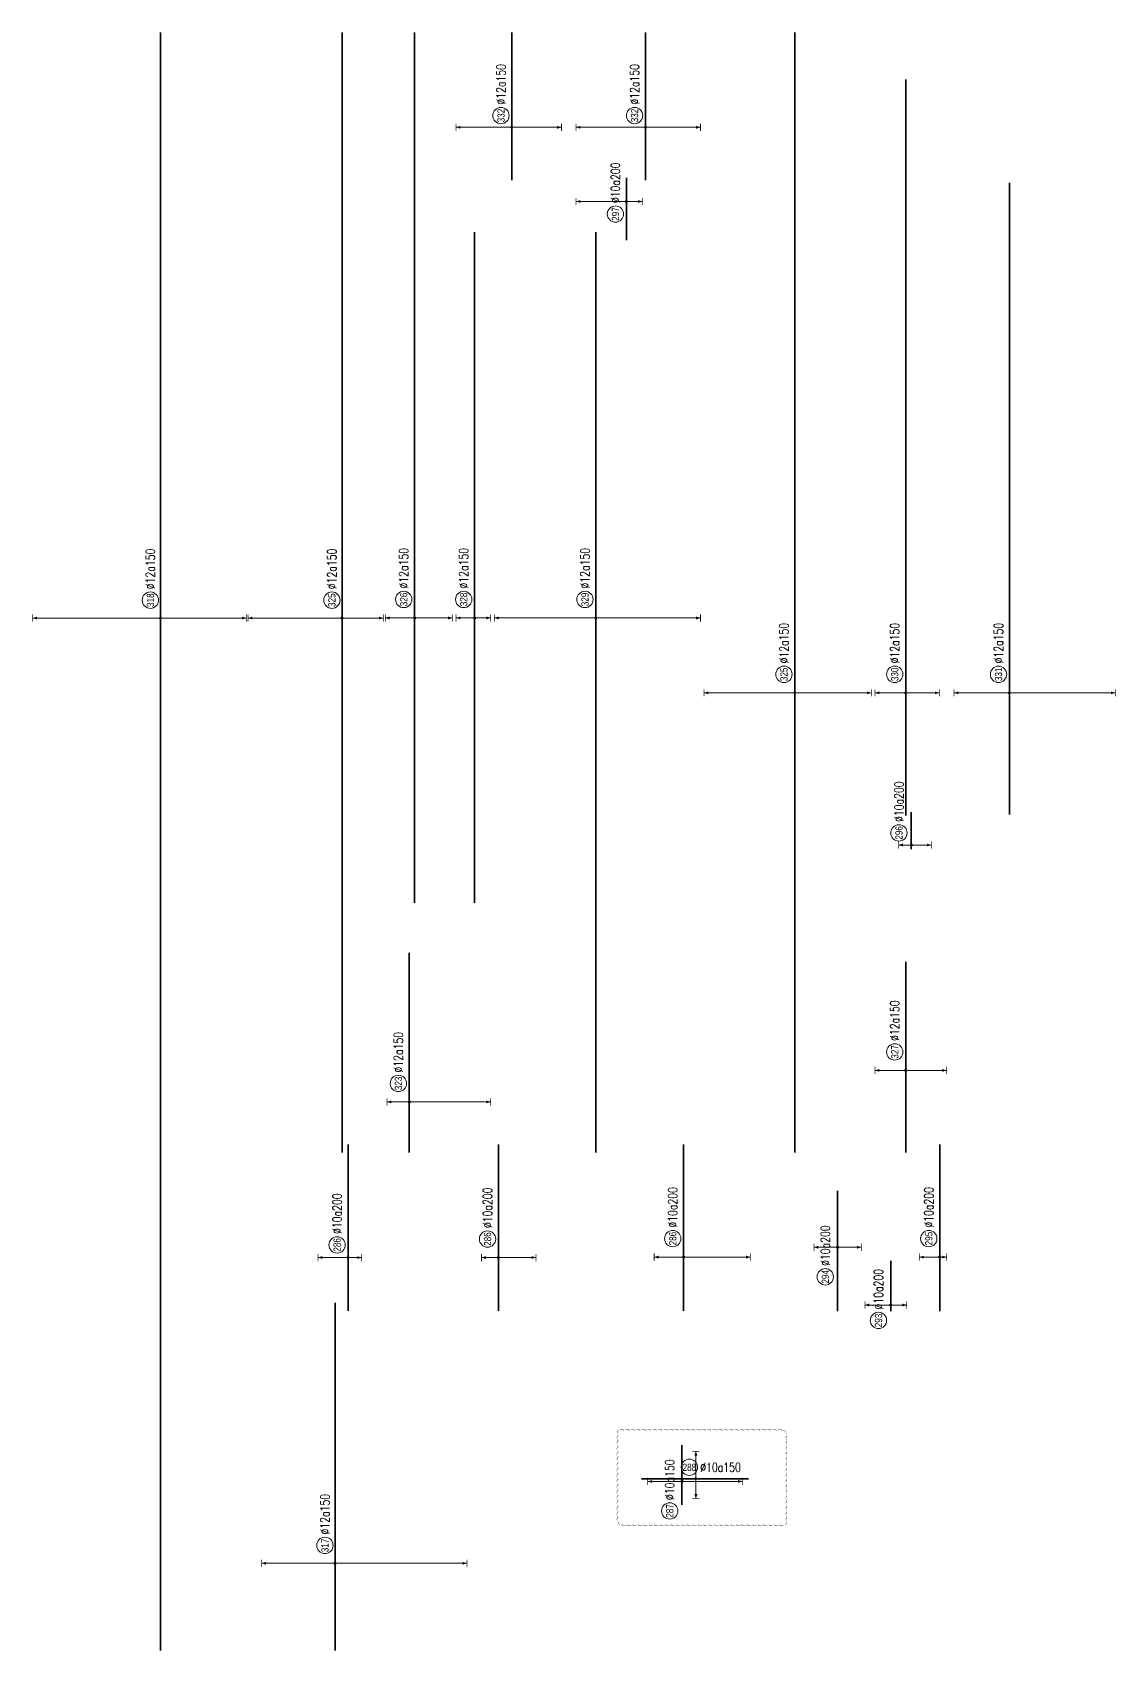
# Model space of a CAD drawing. Header units: millimetres. Extents: x -247377 to 927516, y -864259 to 155594.
# Drawn here: x 470571 to 530189, y -247172 to -158130 of the extents above; entities that cross this region are included whole.
import ezdxf
from ezdxf.enums import TextEntityAlignment as Align

# ---------------------------------------------------------------- set-up
doc = ezdxf.new("R2010")
doc.units = ezdxf.units.MM
doc.header["$MEASUREMENT"] = 0
doc.layers.add('2020-08-24', color=230, linetype='Continuous', plot=False)
for name, color, linetype, lineweight in [('NDC_S_DIM', 1, 'Continuous', 15), ('NDC_S_REBAR', 4, 'Continuous', 35), ('NDC_S_VN TEXT', 7, 'Continuous', 20)]:
    doc.layers.add(name, color=color, linetype=linetype, lineweight=lineweight)
doc.styles.add('ARIAL', font='arial.ttf', dxfattribs={"width": 0.8})
doc.styles.add('NDC_EN TXT', font='romans.shx', dxfattribs={"width": 0.8})

# ---------------------------------------------------------------- blocks, each defined once
blk = doc.blocks.new('*U717')
h = blk.add_hatch(color=6)
edge = h.paths.add_edge_path()
edge.add_arc((-4.39, 0), 0.3, 0, 360)
at = {"layer": 'NDC_S_DIM', "color": 8}
for q in [(-4.39, 9.41), (-4.39, -16.59)]:
    blk.add_line((-4.39, 0), q, dxfattribs=at)
for points in [[(-5.39, 9.41, 0.2, 0.2, 0), (-3.39, 9.41, 0, 0, 0)], [(-5.39, -16.59, 0.2, 0.2, 0), (-3.39, -16.59, 0, 0, 0)]]:
    blk.add_lwpolyline(points, format="xyseb", dxfattribs=at)
at = {"layer": 'NDC_S_DIM'}
blk.add_circle((-12.51, 3.38), 2.25, dxfattribs=at)
at = {"layer": 'NDC_S_DIM', "color": 6}
blk.add_circle((-4.39, 0), 0.3, dxfattribs=at)
at = {"layer": 'NDC_S_DIM', "color": 8}
for points in [[(-4.79, 8.21), (-4.39, 9.41), (-3.99, 8.21)], [(-4.79, -15.39), (-4.39, -16.59), (-3.99, -15.39)]]:
    blk.add_solid(points, dxfattribs=at)
at = {"layer": 'NDC_S_REBAR'}
for p, q in [((0, 0), (-10.02, 0)), ((-10.02, 0), (-10.02, 0)), ((0, 0), (5.58, 0)), ((-10.02, 0), (-10.84, 0)), ((5.58, 0), (5.58, 0)), ((5.58, 0), (5.58, 0))]:
    blk.add_line(p, q, dxfattribs=at)
at = {"layer": 'NDC_S_VN TEXT', "color": 3, "style": 'NDC_EN TXT', "width": 0.75}
blk.add_attdef('DKT', (-9.51, 2.13), '', height=2.5, dxfattribs=at)
at = {"layer": 'NDC_S_VN TEXT', "style": 'ARIAL', "width": 0.8}
blk.add_attdef('KHT', text='', height=2, dxfattribs=at).set_placement((-12.51, 3.38), align=Align.MIDDLE_CENTER)
blk = doc.blocks.new('*U718')
h = blk.add_hatch(color=6)
edge = h.paths.add_edge_path()
edge.add_arc((-4.39, 0), 0.3, 0, 360)
at = {"layer": 'NDC_S_DIM', "color": 8}
for q in [(-4.39, 7.58), (-4.39, -5.42)]:
    blk.add_line((-4.39, 0), q, dxfattribs=at)
for points in [[(-5.39, 7.58, 0.2, 0.2, 0), (-3.39, 7.58, 0, 0, 0)], [(-5.39, -5.42, 0.2, 0.2, 0), (-3.39, -5.42, 0, 0, 0)]]:
    blk.add_lwpolyline(points, format="xyseb", dxfattribs=at)
at = {"layer": 'NDC_S_DIM'}
blk.add_circle((-6.18, 3.16), 2.25, dxfattribs=at)
at = {"layer": 'NDC_S_DIM', "color": 6}
blk.add_circle((-4.39, 0), 0.3, dxfattribs=at)
at = {"layer": 'NDC_S_DIM', "color": 8}
for points in [[(-4.79, 6.38), (-4.39, 7.58), (-3.99, 6.38)], [(-4.79, -4.22), (-4.39, -5.42), (-3.99, -4.22)]]:
    blk.add_solid(points, dxfattribs=at)
at = {"layer": 'NDC_S_REBAR'}
for p, q in [((-10.02, 0), (-19.37, 0)), ((0, 0), (-10.02, 0)), ((-10.02, 0), (-10.02, 0)), ((0, 0), (8.75, 0)), ((8.75, 0), (8.75, 0)), ((8.75, 0), (10.13, 0))]:
    blk.add_line(p, q, dxfattribs=at)
at = {"layer": 'NDC_S_VN TEXT', "style": 'ARIAL', "width": 0.8}
blk.add_attdef('KHT', text='', height=2, dxfattribs=at).set_placement((-6.18, 3.16), align=Align.MIDDLE_CENTER)
at = {"layer": 'NDC_S_VN TEXT', "color": 3, "style": 'NDC_EN TXT', "width": 0.75}
blk.add_attdef('DKT', (-3.18, 1.91), '', height=2.5, dxfattribs=at)
blk = doc.blocks.new('*U858')
h = blk.add_hatch(color=6)
edge = h.paths.add_edge_path()
edge.add_arc((-6.91, 0), 0.3, 0, 360)
at = {"layer": 'NDC_S_DIM', "color": 8}
for q in [(-6.91, 35.17), (-6.91, -23.58)]:
    blk.add_line((-6.91, 0), q, dxfattribs=at)
for points in [[(-7.91, 35.17, 0.2, 0.2, 0), (-5.91, 35.17, 0, 0, 0)], [(-7.91, -23.58, 0.2, 0.2, 0), (-5.91, -23.58, 0, 0, 0)]]:
    blk.add_lwpolyline(points, format="xyseb", dxfattribs=at)
at = {"layer": 'NDC_S_DIM'}
blk.add_circle((-1.99, 2.8), 2.25, dxfattribs=at)
at = {"layer": 'NDC_S_DIM', "color": 6}
blk.add_circle((-6.91, 0), 0.3, dxfattribs=at)
at = {"layer": 'NDC_S_DIM', "color": 8}
for points in [[(-7.31, 33.97), (-6.91, 35.17), (-6.51, 33.97)], [(-7.31, -22.38), (-6.91, -23.58), (-6.51, -22.38)]]:
    blk.add_solid(points, dxfattribs=at)
at = {"layer": 'NDC_S_REBAR'}
for p, q in [((0, 0), (-290.98, 0)), ((-290.98, 0), (-290.98, 0)), ((0, 0), (154.22, 0)), ((154.22, 0), (154.22, 0)), ((154.22, 0), (154.22, 0)), ((-290.98, 0), (-290.98, 0))]:
    blk.add_line(p, q, dxfattribs=at)
at = {"layer": 'NDC_S_VN TEXT', "style": 'ARIAL', "width": 0.8}
blk.add_attdef('KHT', text='', height=2, dxfattribs=at).set_placement((-1.99, 2.8), align=Align.MIDDLE_CENTER)
at = {"layer": 'NDC_S_VN TEXT', "color": 3, "style": 'NDC_EN TXT', "width": 0.75}
blk.add_attdef('DKT', (1.01, 1.55), '', height=2.5, dxfattribs=at)
blk = doc.blocks.new('*U857')
h = blk.add_hatch(color=6)
edge = h.paths.add_edge_path()
edge.add_arc((-6.91, 0), 0.3, 0, 360)
at = {"layer": 'NDC_S_DIM', "color": 8}
for q in [(-6.91, 20.2), (-6.91, -36.3)]:
    blk.add_line((-6.91, 0), q, dxfattribs=at)
for points in [[(-7.91, 20.2, 0.2, 0.2, 0), (-5.91, 20.2, 0, 0, 0)], [(-7.91, -36.3, 0.2, 0.2, 0), (-5.91, -36.3, 0, 0, 0)]]:
    blk.add_lwpolyline(points, format="xyseb", dxfattribs=at)
at = {"layer": 'NDC_S_DIM'}
blk.add_circle((-1.99, 2.8), 2.25, dxfattribs=at)
at = {"layer": 'NDC_S_DIM', "color": 6}
blk.add_circle((-6.91, 0), 0.3, dxfattribs=at)
at = {"layer": 'NDC_S_DIM', "color": 8}
for points in [[(-7.31, 19), (-6.91, 20.2), (-6.51, 19)], [(-7.31, -35.1), (-6.91, -36.3), (-6.51, -35.1)]]:
    blk.add_solid(points, dxfattribs=at)
at = {"layer": 'NDC_S_REBAR'}
for p, q in [((0, 0), (-30.93, 0)), ((-30.93, 0), (-30.93, 0)), ((0, 0), (64.78, 0)), ((64.78, 0), (64.78, 0)), ((64.78, 0), (64.78, 0)), ((-30.93, 0), (-30.93, 0))]:
    blk.add_line(p, q, dxfattribs=at)
at = {"layer": 'NDC_S_VN TEXT', "style": 'ARIAL', "width": 0.8}
blk.add_attdef('KHT', text='', height=2, dxfattribs=at).set_placement((-1.99, 2.8), align=Align.MIDDLE_CENTER)
at = {"layer": 'NDC_S_VN TEXT', "color": 3, "style": 'NDC_EN TXT', "width": 0.75}
blk.add_attdef('DKT', (1.01, 1.55), '', height=2.5, dxfattribs=at)
blk = doc.blocks.new('*U856')
h = blk.add_hatch(color=6)
edge = h.paths.add_edge_path()
edge.add_arc((-6.91, 0), 0.3, 0, 360)
at = {"layer": 'NDC_S_DIM', "color": 8}
for q in [(-6.91, 25.87), (-6.91, -11.38)]:
    blk.add_line((-6.91, 0), q, dxfattribs=at)
for points in [[(-7.91, 25.87, 0.2, 0.2, 0), (-5.91, 25.87, 0, 0, 0)], [(-7.91, -11.38, 0.2, 0.2, 0), (-5.91, -11.38, 0, 0, 0)]]:
    blk.add_lwpolyline(points, format="xyseb", dxfattribs=at)
at = {"layer": 'NDC_S_DIM'}
blk.add_circle((-1.99, 2.8), 2.25, dxfattribs=at)
at = {"layer": 'NDC_S_DIM', "color": 6}
blk.add_circle((-6.91, 0), 0.3, dxfattribs=at)
at = {"layer": 'NDC_S_DIM', "color": 8}
for points in [[(-7.31, 24.67), (-6.91, 25.87), (-6.51, 24.67)], [(-7.31, -10.18), (-6.91, -11.38), (-6.51, -10.18)]]:
    blk.add_solid(points, dxfattribs=at)
at = {"layer": 'NDC_S_REBAR'}
for p, q in [((0, 0), (-153.98, 0)), ((-153.98, 0), (-153.98, 0)), ((0, 0), (154.22, 0)), ((154.22, 0), (154.22, 0)), ((154.22, 0), (154.22, 0)), ((-153.98, 0), (-153.98, 0))]:
    blk.add_line(p, q, dxfattribs=at)
at = {"layer": 'NDC_S_VN TEXT', "style": 'ARIAL', "width": 0.8}
blk.add_attdef('KHT', text='', height=2, dxfattribs=at).set_placement((-1.99, 2.8), align=Align.MIDDLE_CENTER)
at = {"layer": 'NDC_S_VN TEXT', "color": 3, "style": 'NDC_EN TXT', "width": 0.75}
blk.add_attdef('DKT', (1.01, 1.55), '', height=2.5, dxfattribs=at)
blk = doc.blocks.new('*U855')
h = blk.add_hatch(color=6)
edge = h.paths.add_edge_path()
edge.add_arc((-2.99, 0), 0.3, 0, 360)
at = {"layer": 'NDC_S_DIM', "color": 8}
for q in [(-2.99, 6.13), (-2.99, -22.37)]:
    blk.add_line((-2.99, 0), q, dxfattribs=at)
for points in [[(-3.99, 6.13, 0.2, 0.2, 0), (-1.99, 6.13, 0, 0, 0)], [(-3.99, -22.37, 0.2, 0.2, 0), (-1.99, -22.37, 0, 0, 0)]]:
    blk.add_lwpolyline(points, format="xyseb", dxfattribs=at)
at = {"layer": 'NDC_S_DIM'}
blk.add_circle((2.1, 3), 2.25, dxfattribs=at)
at = {"layer": 'NDC_S_DIM', "color": 6}
blk.add_circle((-2.99, 0), 0.3, dxfattribs=at)
at = {"layer": 'NDC_S_DIM', "color": 8}
for points in [[(-3.39, 4.93), (-2.99, 6.13), (-2.59, 4.93)], [(-3.39, -21.17), (-2.99, -22.37), (-2.59, -21.17)]]:
    blk.add_solid(points, dxfattribs=at)
at = {"layer": 'NDC_S_REBAR'}
for p, q in [((0, 0), (-16.94, 0)), ((-16.94, 0), (-16.94, 0)), ((0, 0), (38.01, 0)), ((38.01, 0), (38.01, 0)), ((38.01, 0), (38.01, 0)), ((-16.94, 0), (-16.94, 0))]:
    blk.add_line(p, q, dxfattribs=at)
at = {"layer": 'NDC_S_VN TEXT', "style": 'ARIAL', "width": 0.8}
blk.add_attdef('KHT', text='', height=2, dxfattribs=at).set_placement((2.1, 3), align=Align.MIDDLE_CENTER)
at = {"layer": 'NDC_S_VN TEXT', "color": 3, "style": 'NDC_EN TXT', "width": 0.75}
blk.add_attdef('DKT', (5.1, 1.75), '', height=2.5, dxfattribs=at)
blk = doc.blocks.new('*U854')
h = blk.add_hatch(color=6)
edge = h.paths.add_edge_path()
edge.add_arc((-2.99, 0), 0.3, 0, 360)
at = {"layer": 'NDC_S_DIM', "color": 8}
for q in [(-2.99, 8.09), (-2.99, -10.41)]:
    blk.add_line((-2.99, 0), q, dxfattribs=at)
for points in [[(-3.99, 8.09, 0.2, 0.2, 0), (-1.99, 8.09, 0, 0, 0)], [(-3.99, -10.41, 0.2, 0.2, 0), (-1.99, -10.41, 0, 0, 0)]]:
    blk.add_lwpolyline(points, format="xyseb", dxfattribs=at)
at = {"layer": 'NDC_S_DIM'}
blk.add_circle((2.1, 3), 2.25, dxfattribs=at)
at = {"layer": 'NDC_S_DIM', "color": 6}
blk.add_circle((-2.99, 0), 0.3, dxfattribs=at)
at = {"layer": 'NDC_S_DIM', "color": 8}
for points in [[(-3.39, 6.89), (-2.99, 8.09), (-2.59, 6.89)], [(-3.39, -9.21), (-2.99, -10.41), (-2.59, -9.21)]]:
    blk.add_solid(points, dxfattribs=at)
at = {"layer": 'NDC_S_REBAR'}
for p, q in [((0, 0), (-81.33, 0)), ((-81.33, 0), (-81.33, 0)), ((0, 0), (158.12, 0)), ((158.12, 0), (158.12, 0)), ((158.12, 0), (158.12, 0)), ((-81.33, 0), (-81.33, 0))]:
    blk.add_line(p, q, dxfattribs=at)
at = {"layer": 'NDC_S_VN TEXT', "style": 'ARIAL', "width": 0.8}
blk.add_attdef('KHT', text='', height=2, dxfattribs=at).set_placement((2.1, 3), align=Align.MIDDLE_CENTER)
at = {"layer": 'NDC_S_VN TEXT', "color": 3, "style": 'NDC_EN TXT', "width": 0.75}
blk.add_attdef('DKT', (5.1, 1.75), '', height=2.5, dxfattribs=at)
blk = doc.blocks.new('*U853')
h = blk.add_hatch(color=6)
edge = h.paths.add_edge_path()
edge.add_arc((-2.99, 0), 0.3, 0, 360)
at = {"layer": 'NDC_S_DIM', "color": 8}
for q in [(-2.99, 5.09), (-2.99, -4.41)]:
    blk.add_line((-2.99, 0), q, dxfattribs=at)
for points in [[(-3.99, 5.09, 0.2, 0.2, 0), (-1.99, 5.09, 0, 0, 0)], [(-3.99, -4.41, 0.2, 0.2, 0), (-1.99, -4.41, 0, 0, 0)]]:
    blk.add_lwpolyline(points, format="xyseb", dxfattribs=at)
at = {"layer": 'NDC_S_DIM'}
blk.add_circle((2.1, 3), 2.25, dxfattribs=at)
at = {"layer": 'NDC_S_DIM', "color": 6}
blk.add_circle((-2.99, 0), 0.3, dxfattribs=at)
at = {"layer": 'NDC_S_DIM', "color": 8}
for points in [[(-3.39, 3.89), (-2.99, 5.09), (-2.59, 3.89)], [(-3.39, -3.21), (-2.99, -4.41), (-2.59, -3.21)]]:
    blk.add_solid(points, dxfattribs=at)
at = {"layer": 'NDC_S_REBAR'}
for p, q in [((0, 0), (-81.33, 0)), ((-81.33, 0), (-81.33, 0)), ((0, 0), (103.12, 0)), ((103.12, 0), (103.12, 0)), ((103.12, 0), (103.12, 0)), ((-81.33, 0), (-81.33, 0))]:
    blk.add_line(p, q, dxfattribs=at)
at = {"layer": 'NDC_S_VN TEXT', "style": 'ARIAL', "width": 0.8}
blk.add_attdef('KHT', text='', height=2, dxfattribs=at).set_placement((2.1, 3), align=Align.MIDDLE_CENTER)
at = {"layer": 'NDC_S_VN TEXT', "color": 3, "style": 'NDC_EN TXT', "width": 0.75}
blk.add_attdef('DKT', (5.1, 1.75), '', height=2.5, dxfattribs=at)
blk = doc.blocks.new('*U879')
h = blk.add_hatch(color=6)
edge = h.paths.add_edge_path()
edge.add_arc((-2.99, 0), 0.3, 0, 360)
at = {"layer": 'NDC_S_DIM', "color": 8}
for q in [(-2.99, 27.96), (-2.99, -28.79)]:
    blk.add_line((-2.99, 0), q, dxfattribs=at)
for points in [[(-3.99, 27.96, 0.2, 0.2, 0), (-1.99, 27.96, 0, 0, 0)], [(-3.99, -28.79, 0.2, 0.2, 0), (-1.99, -28.79, 0, 0, 0)]]:
    blk.add_lwpolyline(points, format="xyseb", dxfattribs=at)
at = {"layer": 'NDC_S_DIM'}
blk.add_circle((2.1, 3), 2.25, dxfattribs=at)
at = {"layer": 'NDC_S_DIM', "color": 6}
blk.add_circle((-2.99, 0), 0.3, dxfattribs=at)
at = {"layer": 'NDC_S_DIM', "color": 8}
for points in [[(-3.39, 26.76), (-2.99, 27.96), (-2.59, 26.76)], [(-3.39, -27.59), (-2.99, -28.79), (-2.59, -27.59)]]:
    blk.add_solid(points, dxfattribs=at)
at = {"layer": 'NDC_S_REBAR'}
for p, q in [((0, 0), (-150.08, 0)), ((-150.08, 0), (-150.08, 0)), ((0, 0), (103.12, 0)), ((103.12, 0), (103.12, 0)), ((103.12, 0), (103.12, 0)), ((-150.08, 0), (-150.08, 0))]:
    blk.add_line(p, q, dxfattribs=at)
at = {"layer": 'NDC_S_VN TEXT', "style": 'ARIAL', "width": 0.8}
blk.add_attdef('KHT', text='', height=2, dxfattribs=at).set_placement((2.1, 3), align=Align.MIDDLE_CENTER)
at = {"layer": 'NDC_S_VN TEXT', "color": 3, "style": 'NDC_EN TXT', "width": 0.75}
blk.add_attdef('DKT', (5.1, 1.75), '', height=2.5, dxfattribs=at)
blk = doc.blocks.new('*U878')
h = blk.add_hatch(color=6)
edge = h.paths.add_edge_path()
edge.add_arc((-2.99, 0), 0.3, 0, 360)
at = {"layer": 'NDC_S_DIM', "color": 8}
for q in [(-2.99, 8.47), (-2.99, -9.28)]:
    blk.add_line((-2.99, 0), q, dxfattribs=at)
for points in [[(-3.99, 8.47, 0.2, 0.2, 0), (-1.99, 8.47, 0, 0, 0)], [(-3.99, -9.28, 0.2, 0.2, 0), (-1.99, -9.28, 0, 0, 0)]]:
    blk.add_lwpolyline(points, format="xyseb", dxfattribs=at)
at = {"layer": 'NDC_S_DIM'}
blk.add_circle((2.1, 3), 2.25, dxfattribs=at)
at = {"layer": 'NDC_S_DIM', "color": 6}
blk.add_circle((-2.99, 0), 0.3, dxfattribs=at)
at = {"layer": 'NDC_S_DIM', "color": 8}
for points in [[(-3.39, 7.27), (-2.99, 8.47), (-2.59, 7.27)], [(-3.39, -8.08), (-2.99, -9.28), (-2.59, -8.08)]]:
    blk.add_solid(points, dxfattribs=at)
at = {"layer": 'NDC_S_REBAR'}
for p, q in [((0, 0), (-36.73, 0)), ((-36.73, 0), (-36.73, 0)), ((0, 0), (165.74, 0)), ((165.74, 0), (165.74, 0)), ((165.74, 0), (165.74, 0)), ((-36.73, 0), (-36.73, 0))]:
    blk.add_line(p, q, dxfattribs=at)
at = {"layer": 'NDC_S_VN TEXT', "style": 'ARIAL', "width": 0.8}
blk.add_attdef('KHT', text='', height=2, dxfattribs=at).set_placement((2.1, 3), align=Align.MIDDLE_CENTER)
at = {"layer": 'NDC_S_VN TEXT', "color": 3, "style": 'NDC_EN TXT', "width": 0.75}
blk.add_attdef('DKT', (5.1, 1.75), '', height=2.5, dxfattribs=at)
blk = doc.blocks.new('*U852')
h = blk.add_hatch(color=6)
edge = h.paths.add_edge_path()
edge.add_arc((-2.99, 0), 0.3, 0, 360)
at = {"layer": 'NDC_S_DIM', "color": 8}
for q in [(-2.99, 15.35), (-2.99, -13.65)]:
    blk.add_line((-2.99, 0), q, dxfattribs=at)
for points in [[(-3.99, 15.35, 0.2, 0.2, 0), (-1.99, 15.35, 0, 0, 0)], [(-3.99, -13.65, 0.2, 0.2, 0), (-1.99, -13.65, 0, 0, 0)]]:
    blk.add_lwpolyline(points, format="xyseb", dxfattribs=at)
at = {"layer": 'NDC_S_DIM'}
blk.add_circle((0.25, 3), 2.25, dxfattribs=at)
at = {"layer": 'NDC_S_DIM', "color": 6}
blk.add_circle((-2.99, 0), 0.3, dxfattribs=at)
at = {"layer": 'NDC_S_DIM', "color": 8}
for points in [[(-3.39, 14.15), (-2.99, 15.35), (-2.59, 14.15)], [(-3.39, -12.45), (-2.99, -13.65), (-2.59, -12.45)]]:
    blk.add_solid(points, dxfattribs=at)
at = {"layer": 'NDC_S_REBAR'}
for p, q in [((0, 0), (-17.57, 0)), ((-17.57, 0), (-17.57, 0)), ((0, 0), (23.14, 0)), ((23.14, 0), (23.14, 0)), ((23.14, 0), (23.14, 0)), ((-17.57, 0), (-17.57, 0))]:
    blk.add_line(p, q, dxfattribs=at)
at = {"layer": 'NDC_S_VN TEXT', "style": 'ARIAL', "width": 0.8}
blk.add_attdef('KHT', text='', height=2, dxfattribs=at).set_placement((0.25, 3), align=Align.MIDDLE_CENTER)
at = {"layer": 'NDC_S_VN TEXT', "color": 3, "style": 'NDC_EN TXT', "width": 0.75}
blk.add_attdef('DKT', (3.25, 1.75), '', height=2.5, dxfattribs=at)
blk = doc.blocks.new('*U851')
h = blk.add_hatch(color=6)
edge = h.paths.add_edge_path()
edge.add_arc((-2.99, 0), 0.3, 0, 360)
at = {"layer": 'NDC_S_DIM', "color": 8}
for q in [(-2.99, 4.66), (-2.99, -10.34)]:
    blk.add_line((-2.99, 0), q, dxfattribs=at)
for points in [[(-3.99, 4.66, 0.2, 0.2, 0), (-1.99, 4.66, 0, 0, 0)], [(-3.99, -10.34, 0.2, 0.2, 0), (-1.99, -10.34, 0, 0, 0)]]:
    blk.add_lwpolyline(points, format="xyseb", dxfattribs=at)
at = {"layer": 'NDC_S_DIM'}
blk.add_circle((2.1, 3), 2.25, dxfattribs=at)
at = {"layer": 'NDC_S_DIM', "color": 6}
blk.add_circle((-2.99, 0), 0.3, dxfattribs=at)
at = {"layer": 'NDC_S_DIM', "color": 8}
for points in [[(-3.39, 3.46), (-2.99, 4.66), (-2.59, 3.46)], [(-3.39, -9.14), (-2.99, -10.34), (-2.59, -9.14)]]:
    blk.add_solid(points, dxfattribs=at)
at = {"layer": 'NDC_S_REBAR'}
for p, q in [((0, 0), (-17.62, 0)), ((-17.62, 0), (-17.62, 0)), ((0, 0), (28.08, 0)), ((28.08, 0), (28.08, 0)), ((28.08, 0), (28.08, 0)), ((-17.62, 0), (-17.62, 0))]:
    blk.add_line(p, q, dxfattribs=at)
at = {"layer": 'NDC_S_VN TEXT', "style": 'ARIAL', "width": 0.8}
blk.add_attdef('KHT', text='', height=2, dxfattribs=at).set_placement((2.1, 3), align=Align.MIDDLE_CENTER)
at = {"layer": 'NDC_S_VN TEXT', "color": 3, "style": 'NDC_EN TXT', "width": 0.75}
blk.add_attdef('DKT', (5.1, 1.75), '', height=2.5, dxfattribs=at)
blk = doc.blocks.new('*U875')
h = blk.add_hatch(color=6)
edge = h.paths.add_edge_path()
edge.add_arc((-2.99, 0), 0.3, 0, 360)
at = {"layer": 'NDC_S_DIM', "color": 8}
for q in [(-2.99, 8.1), (-2.99, -18.4)]:
    blk.add_line((-2.99, 0), q, dxfattribs=at)
for points in [[(-3.99, 8.1, 0.2, 0.2, 0), (-1.99, 8.1, 0, 0, 0)], [(-3.99, -18.4, 0.2, 0.2, 0), (-1.99, -18.4, 0, 0, 0)]]:
    blk.add_lwpolyline(points, format="xyseb", dxfattribs=at)
at = {"layer": 'NDC_S_DIM'}
blk.add_circle((2.1, 3), 2.25, dxfattribs=at)
at = {"layer": 'NDC_S_DIM', "color": 6}
blk.add_circle((-2.99, 0), 0.3, dxfattribs=at)
at = {"layer": 'NDC_S_DIM', "color": 8}
for points in [[(-3.39, 6.9), (-2.99, 8.1), (-2.59, 6.9)], [(-3.39, -17.2), (-2.99, -18.4), (-2.59, -17.2)]]:
    blk.add_solid(points, dxfattribs=at)
at = {"layer": 'NDC_S_REBAR'}
for p, q in [((0, 0), (-17.75, 0)), ((-17.75, 0), (-17.75, 0)), ((0, 0), (27.95, 0)), ((27.95, 0), (27.95, 0)), ((27.95, 0), (27.95, 0)), ((-17.75, 0), (-17.75, 0))]:
    blk.add_line(p, q, dxfattribs=at)
at = {"layer": 'NDC_S_VN TEXT', "style": 'ARIAL', "width": 0.8}
blk.add_attdef('KHT', text='', height=2, dxfattribs=at).set_placement((2.1, 3), align=Align.MIDDLE_CENTER)
at = {"layer": 'NDC_S_VN TEXT', "color": 3, "style": 'NDC_EN TXT', "width": 0.75}
blk.add_attdef('DKT', (5.1, 1.75), '', height=2.5, dxfattribs=at)
blk = doc.blocks.new('*U849')
h = blk.add_hatch(color=6)
edge = h.paths.add_edge_path()
edge.add_arc((-2.99, 0), 0.3, 0, 360)
at = {"layer": 'NDC_S_DIM', "color": 8}
for q in [(-2.99, 8.26), (-2.99, -3.74)]:
    blk.add_line((-2.99, 0), q, dxfattribs=at)
for points in [[(-3.99, 8.26, 0.2, 0.2, 0), (-1.99, 8.26, 0, 0, 0)], [(-3.99, -3.74, 0.2, 0.2, 0), (-1.99, -3.74, 0, 0, 0)]]:
    blk.add_lwpolyline(points, format="xyseb", dxfattribs=at)
at = {"layer": 'NDC_S_DIM'}
blk.add_circle((0.49, 3), 2.25, dxfattribs=at)
at = {"layer": 'NDC_S_DIM', "color": 6}
blk.add_circle((-2.99, 0), 0.3, dxfattribs=at)
at = {"layer": 'NDC_S_DIM', "color": 8}
for points in [[(-3.39, 7.06), (-2.99, 8.26), (-2.59, 7.06)], [(-3.39, -2.54), (-2.99, -3.74), (-2.59, -2.54)]]:
    blk.add_solid(points, dxfattribs=at)
at = {"layer": 'NDC_S_REBAR'}
for p, q in [((0, 0), (-17.62, 0)), ((-17.62, 0), (-17.62, 0)), ((0, 0), (28.08, 0)), ((28.08, 0), (28.08, 0)), ((28.08, 0), (28.08, 0)), ((-17.62, 0), (-17.62, 0))]:
    blk.add_line(p, q, dxfattribs=at)
at = {"layer": 'NDC_S_VN TEXT', "style": 'ARIAL', "width": 0.8}
blk.add_attdef('KHT', text='', height=2, dxfattribs=at).set_placement((0.49, 3), align=Align.MIDDLE_CENTER)
at = {"layer": 'NDC_S_VN TEXT', "color": 3, "style": 'NDC_EN TXT', "width": 0.75}
blk.add_attdef('DKT', (3.49, 1.75), '', height=2.5, dxfattribs=at)
blk = doc.blocks.new('*U874')
h = blk.add_hatch(color=6)
edge = h.paths.add_edge_path()
edge.add_arc((-4.39, 0), 0.3, 0, 360)
at = {"layer": 'NDC_S_DIM', "color": 8}
for q in [(-4.39, 6.48), (-4.39, -6.52)]:
    blk.add_line((-4.39, 0), q, dxfattribs=at)
for points in [[(-5.39, 6.48, 0.2, 0.2, 0), (-3.39, 6.48, 0, 0, 0)], [(-5.39, -6.52, 0.2, 0.2, 0), (-3.39, -6.52, 0, 0, 0)]]:
    blk.add_lwpolyline(points, format="xyseb", dxfattribs=at)
at = {"layer": 'NDC_S_DIM'}
blk.add_circle((-12.51, 3.38), 2.25, dxfattribs=at)
at = {"layer": 'NDC_S_DIM', "color": 6}
blk.add_circle((-4.39, 0), 0.3, dxfattribs=at)
at = {"layer": 'NDC_S_DIM', "color": 8}
for points in [[(-4.79, 5.28), (-4.39, 6.48), (-3.99, 5.28)], [(-4.79, -5.32), (-4.39, -6.52), (-3.99, -5.32)]]:
    blk.add_solid(points, dxfattribs=at)
at = {"layer": 'NDC_S_REBAR'}
for p, q in [((0, 0), (-21.99, 0)), ((-21.99, 0), (-21.99, 0)), ((0, 0), (11.11, 0)), ((-21.99, 0), (-21.99, 0)), ((11.11, 0), (11.11, 0)), ((11.11, 0), (11.11, 0))]:
    blk.add_line(p, q, dxfattribs=at)
at = {"layer": 'NDC_S_VN TEXT', "color": 3, "style": 'NDC_EN TXT', "width": 0.75}
blk.add_attdef('DKT', (-9.51, 2.13), '', height=2.5, dxfattribs=at)
at = {"layer": 'NDC_S_VN TEXT', "style": 'ARIAL', "width": 0.8}
blk.add_attdef('KHT', text='', height=2, dxfattribs=at).set_placement((-12.51, 3.38), align=Align.MIDDLE_CENTER)
blk = doc.blocks.new('*U873')
h = blk.add_hatch(color=6)
edge = h.paths.add_edge_path()
edge.add_arc((-4.39, 0), 0.3, 0, 360)
at = {"layer": 'NDC_S_DIM', "color": 8}
for q in [(-4.39, 7.11), (-4.39, -4.39)]:
    blk.add_line((-4.39, 0), q, dxfattribs=at)
for points in [[(-5.39, 7.11, 0.2, 0.2, 0), (-3.39, 7.11, 0, 0, 0)], [(-5.39, -4.39, 0.2, 0.2, 0), (-3.39, -4.39, 0, 0, 0)]]:
    blk.add_lwpolyline(points, format="xyseb", dxfattribs=at)
at = {"layer": 'NDC_S_DIM'}
blk.add_circle((-8.64, 3.38), 2.25, dxfattribs=at)
at = {"layer": 'NDC_S_DIM', "color": 6}
blk.add_circle((-4.39, 0), 0.3, dxfattribs=at)
at = {"layer": 'NDC_S_DIM', "color": 8}
for points in [[(-4.79, 5.91), (-4.39, 7.11), (-3.99, 5.91)], [(-4.79, -3.19), (-4.39, -4.39), (-3.99, -3.19)]]:
    blk.add_solid(points, dxfattribs=at)
at = {"layer": 'NDC_S_REBAR'}
for p, q in [((0, 0), (-6.12, 0)), ((-6.12, 0), (-6.12, 0)), ((0, 0), (7.73, 0)), ((-6.12, 0), (-6.12, 0)), ((7.73, 0), (7.73, 0)), ((7.73, 0), (7.73, 0))]:
    blk.add_line(p, q, dxfattribs=at)
at = {"layer": 'NDC_S_VN TEXT', "color": 3, "style": 'NDC_EN TXT', "width": 0.75}
blk.add_attdef('DKT', (-5.64, 2.13), '', height=2.5, dxfattribs=at)
at = {"layer": 'NDC_S_VN TEXT', "style": 'ARIAL', "width": 0.8}
blk.add_attdef('KHT', text='', height=2, dxfattribs=at).set_placement((-8.64, 3.38), align=Align.MIDDLE_CENTER)
blk = doc.blocks.new('*U872')
h = blk.add_hatch(color=6)
edge = h.paths.add_edge_path()
edge.add_arc((-2.99, 0), 0.3, 0, 360)
at = {"layer": 'NDC_S_DIM', "color": 8}
for q in [(-2.99, 24.96), (-2.99, -21.04)]:
    blk.add_line((-2.99, 0), q, dxfattribs=at)
for points in [[(-3.99, 24.96, 0.2, 0.2, 0), (-1.99, 24.96, 0, 0, 0)], [(-3.99, -21.04, 0.2, 0.2, 0), (-1.99, -21.04, 0, 0, 0)]]:
    blk.add_lwpolyline(points, format="xyseb", dxfattribs=at)
at = {"layer": 'NDC_S_DIM'}
blk.add_circle((2.1, 3), 2.25, dxfattribs=at)
at = {"layer": 'NDC_S_DIM', "color": 6}
blk.add_circle((-2.99, 0), 0.3, dxfattribs=at)
at = {"layer": 'NDC_S_DIM', "color": 8}
for points in [[(-3.39, 23.76), (-2.99, 24.96), (-2.59, 23.76)], [(-3.39, -19.84), (-2.99, -21.04), (-2.59, -19.84)]]:
    blk.add_solid(points, dxfattribs=at)
at = {"layer": 'NDC_S_REBAR'}
for p, q in [((0, 0), (-129.49, 0)), ((-129.49, 0), (-129.49, 0)), ((0, 0), (178.72, 0)), ((178.72, 0), (178.72, 0)), ((178.72, 0), (178.72, 0)), ((-129.49, 0), (-129.49, 0))]:
    blk.add_line(p, q, dxfattribs=at)
at = {"layer": 'NDC_S_VN TEXT', "style": 'ARIAL', "width": 0.8}
blk.add_attdef('KHT', text='', height=2, dxfattribs=at).set_placement((2.1, 3), align=Align.MIDDLE_CENTER)
at = {"layer": 'NDC_S_VN TEXT', "color": 3, "style": 'NDC_EN TXT', "width": 0.75}
blk.add_attdef('DKT', (5.1, 1.75), '', height=2.5, dxfattribs=at)
blk = doc.blocks.new('*U871')
h = blk.add_hatch(color=6)
edge = h.paths.add_edge_path()
edge.add_arc((-2.99, 0), 0.3, 0, 360)
at = {"layer": 'NDC_S_DIM', "color": 8}
for q in [(-2.99, 13.85), (-2.99, -4.4)]:
    blk.add_line((-2.99, 0), q, dxfattribs=at)
for points in [[(-3.99, 13.85, 0.2, 0.2, 0), (-1.99, 13.85, 0, 0, 0)], [(-3.99, -4.4, 0.2, 0.2, 0), (-1.99, -4.4, 0, 0, 0)]]:
    blk.add_lwpolyline(points, format="xyseb", dxfattribs=at)
at = {"layer": 'NDC_S_DIM'}
blk.add_circle((-6.45, 3), 2.25, dxfattribs=at)
at = {"layer": 'NDC_S_DIM', "color": 6}
blk.add_circle((-2.99, 0), 0.3, dxfattribs=at)
at = {"layer": 'NDC_S_DIM', "color": 8}
for points in [[(-3.39, 12.65), (-2.99, 13.85), (-2.59, 12.65)], [(-3.39, -3.2), (-2.99, -4.4), (-2.59, -3.2)]]:
    blk.add_solid(points, dxfattribs=at)
at = {"layer": 'NDC_S_REBAR'}
for p, q in [((0, 0), (-13.67, 0)), ((-13.67, 0), (-13.67, 0)), ((0, 0), (3.53, 0)), ((3.53, 0), (3.53, 0)), ((3.53, 0), (3.53, 0)), ((-13.67, 0), (-13.67, 0))]:
    blk.add_line(p, q, dxfattribs=at)
at = {"layer": 'NDC_S_VN TEXT', "style": 'ARIAL', "width": 0.8}
blk.add_attdef('KHT', text='', height=2, dxfattribs=at).set_placement((-6.45, 3), align=Align.MIDDLE_CENTER)
at = {"layer": 'NDC_S_VN TEXT', "color": 3, "style": 'NDC_EN TXT', "width": 0.75}
blk.add_attdef('DKT', (-3.45, 1.75), '', height=2.5, dxfattribs=at)
blk = doc.blocks.new('*U870')
h = blk.add_hatch(color=6)
edge = h.paths.add_edge_path()
edge.add_arc((-4.39, 0), 0.3, 0, 360)
at = {"layer": 'NDC_S_DIM', "color": 8}
for q in [(-4.39, 3.5), (-4.39, -5.5)]:
    blk.add_line((-4.39, 0), q, dxfattribs=at)
for points in [[(-5.39, 3.5, 0.2, 0.2, 0), (-3.39, 3.5, 0, 0, 0)], [(-5.39, -5.5, 0.2, 0.2, 0), (-3.39, -5.5, 0, 0, 0)]]:
    blk.add_lwpolyline(points, format="xyseb", dxfattribs=at)
at = {"layer": 'NDC_S_DIM'}
blk.add_circle((-1.06, 3.38), 2.25, dxfattribs=at)
at = {"layer": 'NDC_S_DIM', "color": 6}
blk.add_circle((-4.39, 0), 0.3, dxfattribs=at)
at = {"layer": 'NDC_S_DIM', "color": 8}
for points in [[(-4.79, 2.3), (-4.39, 3.5), (-3.99, 2.3)], [(-4.79, -4.3), (-4.39, -5.5), (-3.99, -4.3)]]:
    blk.add_solid(points, dxfattribs=at)
at = {"layer": 'NDC_S_REBAR'}
for p, q in [((0, 0), (-5.52, 0)), ((-5.52, 0), (-5.52, 0)), ((0, 0), (4.68, 0)), ((-5.52, 0), (-5.52, 0)), ((4.68, 0), (4.68, 0)), ((4.68, 0), (4.68, 0))]:
    blk.add_line(p, q, dxfattribs=at)
at = {"layer": 'NDC_S_VN TEXT', "color": 3, "style": 'NDC_EN TXT', "width": 0.75}
blk.add_attdef('DKT', (1.94, 2.13), '', height=2.5, dxfattribs=at)
at = {"layer": 'NDC_S_VN TEXT', "style": 'ARIAL', "width": 0.8}
blk.add_attdef('KHT', text='', height=2, dxfattribs=at).set_placement((-1.06, 3.38), align=Align.MIDDLE_CENTER)
blk = doc.blocks.new('*U869')
h = blk.add_hatch(color=6)
edge = h.paths.add_edge_path()
edge.add_arc((-2.99, 0), 0.3, 0, 360)
at = {"layer": 'NDC_S_DIM', "color": 8}
for q in [(-2.99, 15.27), (-2.99, -29.13)]:
    blk.add_line((-2.99, 0), q, dxfattribs=at)
for points in [[(-3.99, 15.27, 0.2, 0.2, 0), (-1.99, 15.27, 0, 0, 0)], [(-3.99, -29.13, 0.2, 0.2, 0), (-1.99, -29.13, 0, 0, 0)]]:
    blk.add_lwpolyline(points, format="xyseb", dxfattribs=at)
at = {"layer": 'NDC_S_DIM'}
blk.add_circle((2.1, 3), 2.25, dxfattribs=at)
at = {"layer": 'NDC_S_DIM', "color": 6}
blk.add_circle((-2.99, 0), 0.3, dxfattribs=at)
at = {"layer": 'NDC_S_DIM', "color": 8}
for points in [[(-3.39, 14.07), (-2.99, 15.27), (-2.59, 14.07)], [(-3.39, -27.93), (-2.99, -29.13), (-2.59, -27.93)]]:
    blk.add_solid(points, dxfattribs=at)
at = {"layer": 'NDC_S_REBAR'}
for p, q in [((0, 0), (-36.48, 0)), ((-36.48, 0), (-36.48, 0)), ((0, 0), (137.36, 0)), ((137.36, 0), (137.36, 0)), ((137.36, 0), (137.36, 0)), ((-36.48, 0), (-36.48, 0))]:
    blk.add_line(p, q, dxfattribs=at)
at = {"layer": 'NDC_S_VN TEXT', "style": 'ARIAL', "width": 0.8}
blk.add_attdef('KHT', text='', height=2, dxfattribs=at).set_placement((2.1, 3), align=Align.MIDDLE_CENTER)
at = {"layer": 'NDC_S_VN TEXT', "color": 3, "style": 'NDC_EN TXT', "width": 0.75}
blk.add_attdef('DKT', (5.1, 1.75), '', height=2.5, dxfattribs=at)
blk = doc.blocks.new('*U868')
h = blk.add_hatch(color=6)
edge = h.paths.add_edge_path()
edge.add_arc((-2.99, 0), 0.3, 0, 360)
at = {"layer": 'NDC_S_DIM', "color": 8}
for q in [(-2.99, 19.11), (-2.99, -15.14)]:
    blk.add_line((-2.99, 0), q, dxfattribs=at)
for points in [[(-3.99, 19.11, 0.2, 0.2, 0), (-1.99, 19.11, 0, 0, 0)], [(-3.99, -15.14, 0.2, 0.2, 0), (-1.99, -15.14, 0, 0, 0)]]:
    blk.add_lwpolyline(points, format="xyseb", dxfattribs=at)
at = {"layer": 'NDC_S_DIM'}
blk.add_circle((0.25, 3), 2.25, dxfattribs=at)
at = {"layer": 'NDC_S_DIM', "color": 6}
blk.add_circle((-2.99, 0), 0.3, dxfattribs=at)
at = {"layer": 'NDC_S_DIM', "color": 8}
for points in [[(-3.39, 17.91), (-2.99, 19.11), (-2.59, 17.91)], [(-3.39, -13.94), (-2.99, -15.14), (-2.59, -13.94)]]:
    blk.add_solid(points, dxfattribs=at)
at = {"layer": 'NDC_S_REBAR'}
for p, q in [((0, 0), (-17.57, 0)), ((-17.57, 0), (-17.57, 0)), ((0, 0), (23.14, 0)), ((23.14, 0), (23.14, 0)), ((23.14, 0), (23.14, 0)), ((-17.57, 0), (-17.57, 0))]:
    blk.add_line(p, q, dxfattribs=at)
at = {"layer": 'NDC_S_VN TEXT', "style": 'ARIAL', "width": 0.8}
blk.add_attdef('KHT', text='', height=2, dxfattribs=at).set_placement((0.25, 3), align=Align.MIDDLE_CENTER)
at = {"layer": 'NDC_S_VN TEXT', "color": 3, "style": 'NDC_EN TXT', "width": 0.75}
blk.add_attdef('DKT', (3.25, 1.75), '', height=2.5, dxfattribs=at)
blk = doc.blocks.new('*U865')
h = blk.add_hatch(color=6)
edge = h.paths.add_edge_path()
edge.add_arc((-2.99, 0), 0.3, 0, 360)
at = {"layer": 'NDC_S_DIM', "color": 8}
for q in [(-2.99, 8.47), (-2.99, -11.28)]:
    blk.add_line((-2.99, 0), q, dxfattribs=at)
for points in [[(-3.99, 8.47, 0.2, 0.2, 0), (-1.99, 8.47, 0, 0, 0)], [(-3.99, -11.28, 0.2, 0.2, 0), (-1.99, -11.28, 0, 0, 0)]]:
    blk.add_lwpolyline(points, format="xyseb", dxfattribs=at)
at = {"layer": 'NDC_S_DIM'}
blk.add_circle((2.1, 3), 2.25, dxfattribs=at)
at = {"layer": 'NDC_S_DIM', "color": 6}
blk.add_circle((-2.99, 0), 0.3, dxfattribs=at)
at = {"layer": 'NDC_S_DIM', "color": 8}
for points in [[(-3.39, 7.27), (-2.99, 8.47), (-2.59, 7.27)], [(-3.39, -10.08), (-2.99, -11.28), (-2.59, -10.08)]]:
    blk.add_solid(points, dxfattribs=at)
at = {"layer": 'NDC_S_REBAR'}
for p, q in [((0, 0), (-25.61, 0)), ((-25.61, 0), (-25.61, 0)), ((0, 0), (26.84, 0)), ((26.84, 0), (26.84, 0)), ((26.84, 0), (26.84, 0)), ((-25.61, 0), (-25.61, 0))]:
    blk.add_line(p, q, dxfattribs=at)
at = {"layer": 'NDC_S_VN TEXT', "style": 'ARIAL', "width": 0.8}
blk.add_attdef('KHT', text='', height=2, dxfattribs=at).set_placement((2.1, 3), align=Align.MIDDLE_CENTER)
at = {"layer": 'NDC_S_VN TEXT', "color": 3, "style": 'NDC_EN TXT', "width": 0.75}
blk.add_attdef('DKT', (5.1, 1.75), '', height=2.5, dxfattribs=at)
blk = doc.blocks.new('*U864')
h = blk.add_hatch(color=6)
edge = h.paths.add_edge_path()
edge.add_arc((-2.99, 0), 0.3, 0, 360)
at = {"layer": 'NDC_S_DIM', "color": 8}
for q in [(-2.99, 5.58), (-2.99, -1.92)]:
    blk.add_line((-2.99, 0), q, dxfattribs=at)
for points in [[(-3.99, 5.58, 0.2, 0.2, 0), (-1.99, 5.58, 0, 0, 0)], [(-3.99, -1.92, 0.2, 0.2, 0), (-1.99, -1.92, 0, 0, 0)]]:
    blk.add_lwpolyline(points, format="xyseb", dxfattribs=at)
at = {"layer": 'NDC_S_DIM'}
blk.add_circle((2.1, 3), 2.25, dxfattribs=at)
at = {"layer": 'NDC_S_DIM', "color": 6}
blk.add_circle((-2.99, 0), 0.3, dxfattribs=at)
at = {"layer": 'NDC_S_DIM', "color": 8}
for points in [[(-3.39, 4.38), (-2.99, 5.58), (-2.59, 4.38)], [(-3.39, -0.72), (-2.99, -1.92), (-2.59, -0.72)]]:
    blk.add_solid(points, dxfattribs=at)
at = {"layer": 'NDC_S_REBAR'}
for p, q in [((0, 0), (-17.9, 0)), ((-17.9, 0), (-17.9, 0)), ((0, 0), (27.95, 0)), ((27.95, 0), (27.95, 0)), ((27.95, 0), (27.95, 0)), ((-17.9, 0), (-17.9, 0))]:
    blk.add_line(p, q, dxfattribs=at)
at = {"layer": 'NDC_S_VN TEXT', "style": 'ARIAL', "width": 0.8}
blk.add_attdef('KHT', text='', height=2, dxfattribs=at).set_placement((2.1, 3), align=Align.MIDDLE_CENTER)
at = {"layer": 'NDC_S_VN TEXT', "color": 3, "style": 'NDC_EN TXT', "width": 0.75}
blk.add_attdef('DKT', (5.1, 1.75), '', height=2.5, dxfattribs=at)

msp = doc.modelspace()

# ---------------------------------------------------------------- linework, layer by layer
at = {"layer": '2020-08-24'}
msp.add_lwpolyline([(502820, -235058.6, 0, 30, -0.5205671), (503120, -235058.6, 0, 30, -0.5205671), (503420, -235058.6, 0, 30, -0.5205671), (503720, -235058.6, 0, 30, -0.5205671), (504020, -235058.6, 0, 30, -0.5205671), (504320, -235058.6, 0, 30, -0.5205671), (504620, -235058.6, 0, 30, -0.5205671), (504920, -235058.6, 0, 30, -0.5205671), (505220, -235058.6, 0, 30, -0.5205671), (505520, -235058.6, 0, 30, -0.5205671), (505820, -235058.6, 0, 30, -0.5205671), (506120, -235058.6, 0, 30, -0.5205671), (506420, -235058.6, 0, 30, -0.5205671), (506720, -235058.6, 0, 30, -0.5205671), (507020, -235058.6, 0, 30, -0.5205671), (507320, -235058.6, 0, 30, -0.5205671), (507620, -235058.6, 0, 30, -0.5205671), (507920, -235058.6, 0, 30, -0.5205671), (508220, -235058.6, 0, 30, -0.5205671), (508520, -235058.6, 0, 30, -0.5205671), (508820, -235058.6, 0, 30, -0.5205671), (509120, -235058.6, 0, 30, -0.5205671), (509420, -235058.6, 0, 30, -0.5205671), (509720, -235058.6, 0, 30, -0.5205671), (510020, -235058.6, 0, 30, -0.5205671), (510320, -235058.6, 0, 30, -0.5205671), (510620, -235058.6, 0, 30, -0.5205671), (510920, -235058.6, 0, 30, -0.5205671), (511220, -235058.6, 0, 30, -0.5205671), (511520, -235058.6, 0, 30, -0.5205671), (511820, -235058.6, 0, 30, -0.5205671), (512023.8, -235154.8, 0, 30, -0.5205671), (512023.8, -235454.8, 0, 30, -0.5205671), (512023.8, -235754.8, 0, 30, -0.5205671), (512023.8, -236054.8, 0, 30, -0.5205671), (512023.8, -236354.8, 0, 30, -0.5205671), (512023.8, -236654.8, 0, 30, -0.5205671), (512023.8, -236954.8, 0, 30, -0.5205671), (512023.8, -237254.8, 0, 30, -0.5205671), (512023.8, -237554.8, 0, 30, -0.5205671), (512023.8, -237854.8, 0, 30, -0.5205671), (512023.8, -238154.8, 0, 30, -0.5205671), (512023.8, -238454.8, 0, 30, -0.5205671), (512023.8, -238754.8, 0, 30, -0.5205671), (512023.8, -239054.8, 0, 30, -0.5205671), (512023.8, -239354.8, 0, 30, -0.5205671), (512023.8, -239654.8, 0, 30, -0.5205671), (512023.8, -239954.8, 0, 30, -0.5205671), (512003.5, -240234.5, 0, 30, -0.5205671), (511703.5, -240234.5, 0, 30, -0.5205671), (511403.5, -240234.5, 0, 30, -0.5205671), (511103.5, -240234.5, 0, 30, -0.5205671), (510803.5, -240234.5, 0, 30, -0.5205671), (510503.5, -240234.5, 0, 30, -0.5205671), (510203.5, -240234.5, 0, 30, -0.5205671), (509903.5, -240234.5, 0, 30, -0.5205671), (509603.5, -240234.5, 0, 30, -0.5205671), (509303.5, -240234.5, 0, 30, -0.5205671), (509003.5, -240234.5, 0, 30, -0.5205671), (508703.5, -240234.5, 0, 30, -0.5205671), (508403.5, -240234.5, 0, 30, -0.5205671), (508103.5, -240234.5, 0, 30, -0.5205671), (507803.5, -240234.5, 0, 30, -0.5205671), (507503.5, -240234.5, 0, 30, -0.5205671), (507203.5, -240234.5, 0, 30, -0.5205671), (506903.5, -240234.5, 0, 30, -0.5205671), (506603.5, -240234.5, 0, 30, -0.5205671), (506303.5, -240234.5, 0, 30, -0.5205671), (506003.5, -240234.5, 0, 30, -0.5205671), (505703.5, -240234.5, 0, 30, -0.5205671), (505403.5, -240234.5, 0, 30, -0.5205671), (505103.5, -240234.5, 0, 30, -0.5205671), (504803.5, -240234.5, 0, 30, -0.5205671), (504503.5, -240234.5, 0, 30, -0.5205671), (504203.5, -240234.5, 0, 30, -0.5205671), (503903.5, -240234.5, 0, 30, -0.5205671), (503603.5, -240234.5, 0, 30, -0.5205671), (503303.5, -240234.5, 0, 30, -0.5205671), (503003.5, -240234.5, 0, 30, -0.5205671), (502820, -240118, 0, 30, -0.5205671), (502820, -239818, 0, 30, -0.5205671), (502820, -239518, 0, 30, -0.5205671), (502820, -239218, 0, 30, -0.5205671), (502820, -238918, 0, 30, -0.5205671), (502820, -238618, 0, 30, -0.5205671), (502820, -238318, 0, 30, -0.5205671), (502820, -238018, 0, 30, -0.5205671), (502820, -237718, 0, 30, -0.5205671), (502820, -237418, 0, 30, -0.5205671), (502820, -237118, 0, 30, -0.5205671), (502820, -236818, 0, 30, -0.5205671), (502820, -236518, 0, 30, -0.5205671), (502820, -236218, 0, 30, -0.5205671), (502820, -235918, 0, 30, -0.5205671), (502820, -235618, 0, 30, -0.5205671), (502820, -235318, 0, 30, -0.5205671)], format="xyseb", close=True, dxfattribs=at)

# ---------------------------------------------------------------- block references
at = {"xscale": 200, "yscale": 200, "zscale": 200, "rotation": 90}
for name, p, values in [('*U858', (477625.4, -188973.6), {'KHT': '318', 'DKT': '%%C12a150'}), ('*U856', (487614, -188973.6), {'KHT': '325', 'DKT': '%%C12a150'}), ('*U854', (491608.6, -189753.6), {'KHT': '326', 'DKT': '%%C12a150'}), ('*U852', (496960.9, -162756.9), {'KHT': '332', 'DKT': '%%C12a150'}), ('*U868', (504312.2, -162756.9), {'KHT': '332', 'DKT': '%%C12a150'}), ('*U872', (512533, -193873.5), {'KHT': '325', 'DKT': '%%C12a150'}), ('*U878', (518633.6, -193873.5), {'KHT': '330', 'DKT': '%%C12a150'}), ('*U871', (503261.3, -166836.6), {'KHT': '297', 'DKT': '%%c10a200'}), ('*U869', (524343.6, -193873.5), {'KHT': '331', 'DKT': '%%C12a150'}), ('*U853', (494908.5, -189753.6), {'KHT': '328', 'DKT': '%%C12a150'}), ('*U879', (501583.3, -189753.6), {'KHT': '329', 'DKT': '%%C12a150'}), ('*U870', (518940.5, -201965.9), {'KHT': '296', 'DKT': '%%c10a200'}), ('*U855', (491317.2, -216382.9), {'KHT': '323', 'DKT': '%%C12a150'}), ('*U865', (518633.6, -214648.4), {'KHT': '327', 'DKT': '%%C12a150'}), ('*U849', (487942.9, -224945.3), {'KHT': '286', 'DKT': '%%c10a200'}), ('*U851', (496220.8, -224945.3), {'KHT': '286', 'DKT': '%%c10a200'}), ('*U875', (506411.2, -224920.3), {'KHT': '286', 'DKT': '%%c10a200'}), ('*U864', (520506.2, -224920.3), {'KHT': '295', 'DKT': '%%c10a200'}), ('*U874', (514886.8, -224102.5), {'KHT': '294', 'DKT': '%%c10a200'}), ('*U873', (517812.3, -227276.5), {'KHT': '293', 'DKT': '%%c10a200'}), ('*U857', (487230.8, -240986.4), {'KHT': '317', 'DKT': '%%C12a150'}), ('*U717', (506322.9, -236983.9), {'KHT': '287', 'DKT': '%%c10a150'})]:
    msp.add_blockref(name, p, dxfattribs=at).add_auto_attribs(values)
at = {"xscale": 200, "yscale": 200, "zscale": 200}
msp.add_blockref('*U718', (507963.8, -237715.7), dxfattribs=at).add_auto_attribs({'KHT': '288', 'DKT': '%%c10a150'})

doc.saveas('drawing.dxf')
